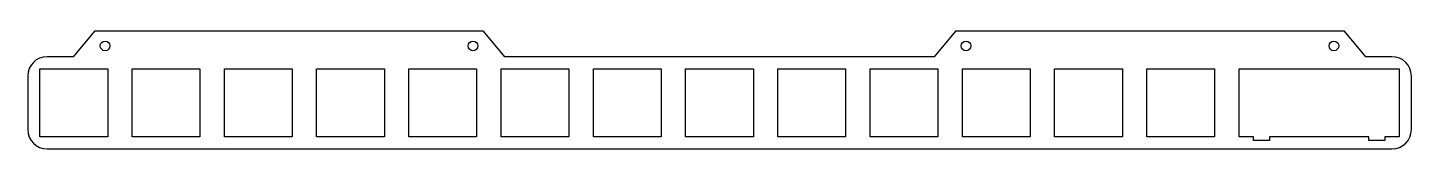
# Model space of a CAD drawing. Extents: x 0 to 286, y 76 to 101.
import ezdxf

# ---------------------------------------------------------------- set-up
doc = ezdxf.new("R2010")
doc.units = 0
doc.layers.get('0').update_dxf_attribs({"linetype": 'continuous'})

# ---------------------------------------------------------------- blocks, each defined once
blk = doc.blocks.new('PART__FEATURE')
at = {"color": 0}
for p, q in [((13.91, 100.78), (9.48, 95.51)), ((94.23, 100.78), (13.91, 100.78)), ((98.66, 95.51), (94.23, 100.78)), ((191.71, 100.78), (187.28, 95.51)), ((272.03, 100.78), (191.71, 100.78)), ((276.46, 95.51), (272.03, 100.78)), ((9.48, 95.51), (4.1, 95.51)), ((187.28, 95.51), (98.66, 95.51)), ((281.85, 95.51), (276.46, 95.51)), ((0.1, 91.51), (0.1, 80.48)), ((2.62, 78.98), (2.62, 92.98)), ((2.62, 92.98), (16.62, 92.98)), ((16.62, 92.98), (16.62, 78.98)), ((21.67, 78.98), (21.67, 92.98)), ((21.67, 92.98), (35.67, 92.98)), ((35.67, 92.98), (35.67, 78.98)), ((40.72, 92.98), (54.72, 92.98)), ((40.72, 78.98), (40.72, 92.98)), ((54.72, 92.98), (54.72, 78.98)), ((59.77, 78.98), (59.77, 92.98)), ((59.77, 92.98), (73.77, 92.98)), ((73.77, 92.98), (73.77, 78.98)), ((78.82, 78.98), (78.82, 92.98)), ((78.82, 92.98), (92.82, 92.98)), ((92.82, 92.98), (92.82, 78.98)), ((97.87, 78.98), (97.87, 92.98)), ((97.87, 92.98), (111.87, 92.98)), ((111.87, 92.98), (111.87, 78.98)), ((116.92, 78.98), (116.92, 92.98)), ((116.92, 92.98), (130.92, 92.98)), ((130.92, 92.98), (130.92, 78.98)), ((135.97, 78.98), (135.97, 92.98)), ((135.97, 92.98), (149.97, 92.98)), ((149.97, 92.98), (149.97, 78.98)), ((155.02, 78.98), (155.02, 92.98)), ((155.02, 92.98), (169.02, 92.98)), ((169.02, 92.98), (169.02, 78.98)), ((174.07, 92.98), (188.07, 92.98)), ((174.07, 78.98), (174.07, 92.98)), ((188.07, 92.98), (188.07, 78.98)), ((193.12, 78.98), (193.12, 92.98)), ((193.12, 92.98), (207.12, 92.98)), ((207.12, 92.98), (207.12, 78.98)), ((212.17, 78.98), (212.17, 92.98)), ((212.17, 92.98), (226.17, 92.98)), ((226.17, 92.98), (226.17, 78.98)), ((231.22, 78.98), (231.22, 92.98)), ((231.22, 92.98), (245.22, 92.98)), ((245.22, 92.98), (245.22, 78.98)), ((250.27, 92.98), (283.32, 92.98)), ((250.27, 78.98), (250.27, 92.98)), ((283.32, 92.98), (283.32, 78.98)), ((285.85, 80.48), (285.85, 91.51)), ((16.62, 78.98), (2.62, 78.98)), ((35.67, 78.98), (21.67, 78.98)), ((54.72, 78.98), (40.72, 78.98)), ((73.77, 78.98), (59.77, 78.98)), ((92.82, 78.98), (78.82, 78.98)), ((111.87, 78.98), (97.87, 78.98)), ((130.92, 78.98), (116.92, 78.98)), ((149.97, 78.98), (135.97, 78.98)), ((169.02, 78.98), (155.02, 78.98)), ((188.07, 78.98), (174.07, 78.98)), ((207.12, 78.98), (193.12, 78.98)), ((226.17, 78.98), (212.17, 78.98)), ((245.22, 78.98), (231.22, 78.98)), ((253.24, 78.98), (250.27, 78.98)), ((253.24, 78.23), (253.24, 78.98)), ((256.54, 78.23), (253.24, 78.23)), ((277.05, 78.98), (256.54, 78.98)), ((256.54, 78.98), (256.54, 78.23)), ((277.05, 78.23), (277.05, 78.98)), ((280.34, 78.23), (277.05, 78.23)), ((283.32, 78.98), (280.34, 78.98)), ((280.34, 78.98), (280.34, 78.23)), ((4.1, 76.48), (281.85, 76.48))]:
    blk.add_line(p, q, dxfattribs=at)
for centre in [(16.09, 97.74), (92.05, 97.74), (193.89, 97.74), (269.85, 97.74)]:
    blk.add_circle(centre, 1, dxfattribs=at)
for centre, start, end in [((4.1, 91.51), 90, -180), ((281.85, 91.51), 0, 90), ((4.1, 80.48), -180, -90), ((281.85, 80.48), -90, 0)]:
    blk.add_arc(centre, 4, start, end, dxfattribs=at)

msp = doc.modelspace()

# ---------------------------------------------------------------- block references
at = {"color": 0}
msp.add_blockref('PART__FEATURE', (0, 0), dxfattribs=at)

doc.saveas('drawing.dxf')
